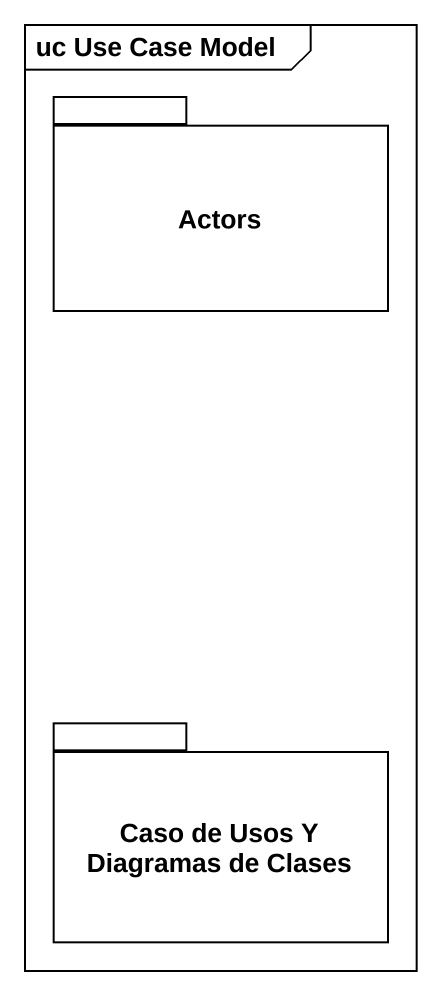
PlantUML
@startuml
mainframe uc Use Case Model
package Actors {
}
package "Caso de Usos Y Diagramas de Clases" as Caso_de_Usos_Y_Diagramas_de {
}
@enduml
